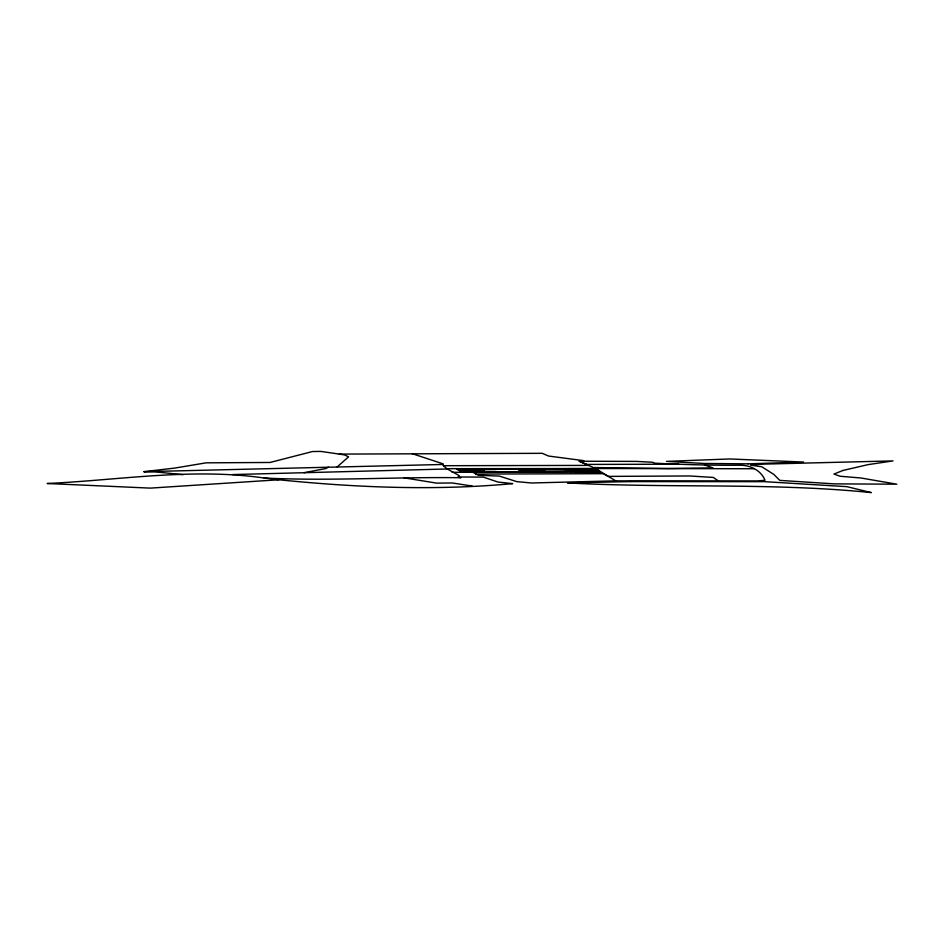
<?xml version="1.0" encoding="UTF-8"?>
<svg xmlns="http://www.w3.org/2000/svg" width="944" height="944" viewBox="0 0 944 944"><rect width="100%" height="100%" fill="white"/><g stroke="black" fill="none" stroke-linecap="round" stroke-linejoin="round"><path stroke-width="1.42" d="M458.206 476.991L483.269 477.098L498.066 482.065L512.71 483.635C434.854 490.809 356.572 487.623 278.893 479.764L150.285 488.119L47.2 483.505C119.286 480.166 192.116 467.622 264.084 478.006C329.598 481.228 395.276 476.803 460.873 477.723L458.206 476.991L459.315 475.67L446.724 468.684L595.511 468.519L615.724 480.862L757.371 480.968L765.006 480.284C761.242 470.619 750.586 465.286 740.58 465.215C711.988 465.475 683.421 464.566 654.876 463.185L652.493 462.253L636.598 461.404L579.262 461.227L595.511 468.519M337.185 466.914L348.572 456.849L344.69 454.949L339.25 454.099L320.759 451.409L312.511 451.539L270.043 462.466L206.158 462.831L174.581 468.106L143.877 471.681L154.415 471.776L183.065 474.69M328.347 467.127L326.034 468.519L303.98 472.708M583.77 460.66L548.594 456.046L542.257 453.321L339.25 454.099M232.743 474.561L447.173 468.991L443.491 465.699L443.208 464.46L144.019 471.681M615.724 480.862L531.389 482.986L516.852 481.641L499.246 476.059L478.325 475.292L472.838 472.26M452.141 472.319L600.301 471.906L594.118 467.563M475.658 474.077L603.287 473.687L608.078 476.39L689.604 475.965L713.31 477.44L718.514 481.062M586.531 464.424L678.854 464.2M517.69 469.262L541.089 469.227M569.067 469.203L592.313 469.168M457.58 469.534L496.438 469.487L495.706 469.05M564.665 469.404L533.089 469.003M518.728 469.793L542.281 469.77M570.459 469.734L593.87 469.699M519.778 470.336L543.496 470.301M571.875 470.277L595.44 470.242M573.303 470.82L597.045 470.785M460.802 471.28L500.143 471.729M570.306 471.139L537.773 471.186L538.717 471.622M574.754 471.375L598.661 471.339M595.558 468.519L754.15 468.743M594.012 467.551L668.187 468.519L712.956 467.894L704.885 465.062M264.084 478.006L278.893 479.764M472.271 486.066L452.341 482.974L436.529 483.116L404.079 477.829M411.962 453.604L443.078 463.846L443.491 465.699L588.785 465.404L579.262 461.227M563.249 468.967L571.568 471.528M842.98 470.442L833.965 474.077L840.101 476.248L860.952 477.994L896.8 484.189L834.295 483.871L779.815 480.39L773.879 474.454L761.69 466.725L750.504 465.168L761.537 464.165L893.048 460.908L868.102 464.625L842.98 470.442M748.061 463.846L704.401 463.48L666.488 461.392L729.759 458.949L803.556 462.053L748.061 463.846M630.285 481.605L567.486 482.891C668.694 488.508 770.221 482.36 871.241 492.591L846.945 486.667L764.64 481.664L630.285 481.605M579.64 471.504L461.828 471.835L456.766 469.097L571.096 468.967L579.64 471.504M539.909 468.708L516.675 468.731L520.84 470.879L544.735 470.855L539.909 468.708M590.791 468.649L567.698 468.672L576.229 471.941L600.301 471.906L590.791 468.649M482.679 469.841L458.949 469.864L460.212 470.962L484.284 470.926L482.679 469.841"/></g></svg>
